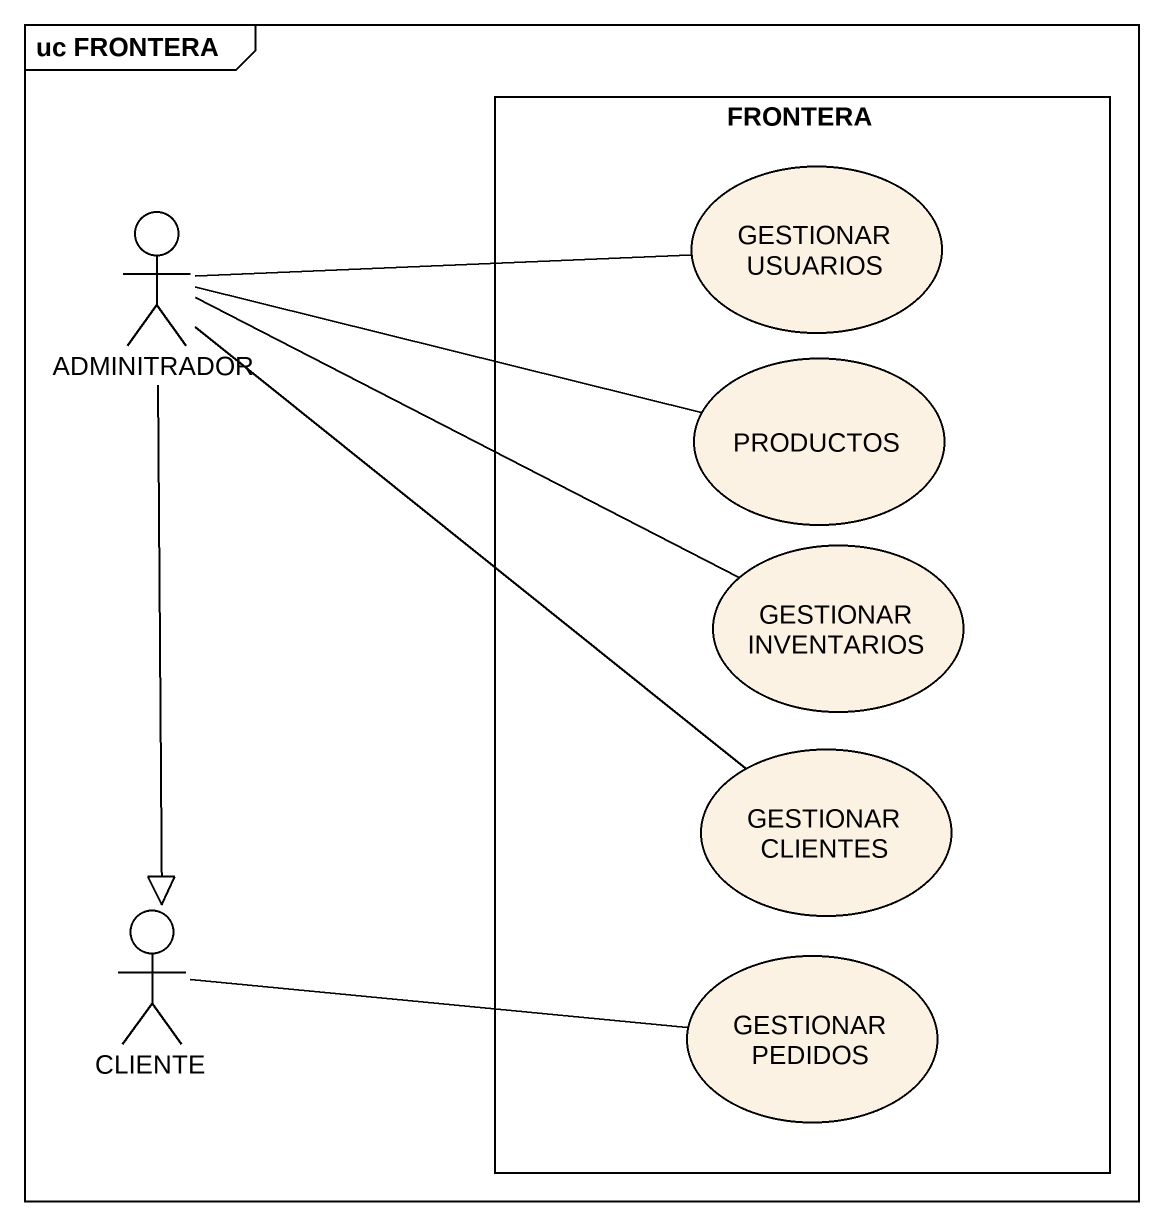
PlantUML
@startuml
mainframe uc FRONTERA
rectangle FRONTERA {
  usecase "GESTIONAR USUARIOS" as GESTIONAR_USUARIOS
  usecase PRODUCTOS
  usecase "GESTIONAR INVENTARIOS" as GESTIONAR_INVENTARIOS
  usecase "GESTIONAR CLIENTES" as GESTIONAR_CLIENTES
  usecase "GESTIONAR PEDIDOS" as GESTIONAR_PEDIDOS
}
actor ADMINITRADOR
actor CLIENTE
ADMINITRADOR -right- GESTIONAR_USUARIOS
ADMINITRADOR -right- PRODUCTOS
ADMINITRADOR -right- GESTIONAR_INVENTARIOS
ADMINITRADOR -- GESTIONAR_CLIENTES
ADMINITRADOR --|> CLIENTE
CLIENTE -right- GESTIONAR_PEDIDOS
@enduml
